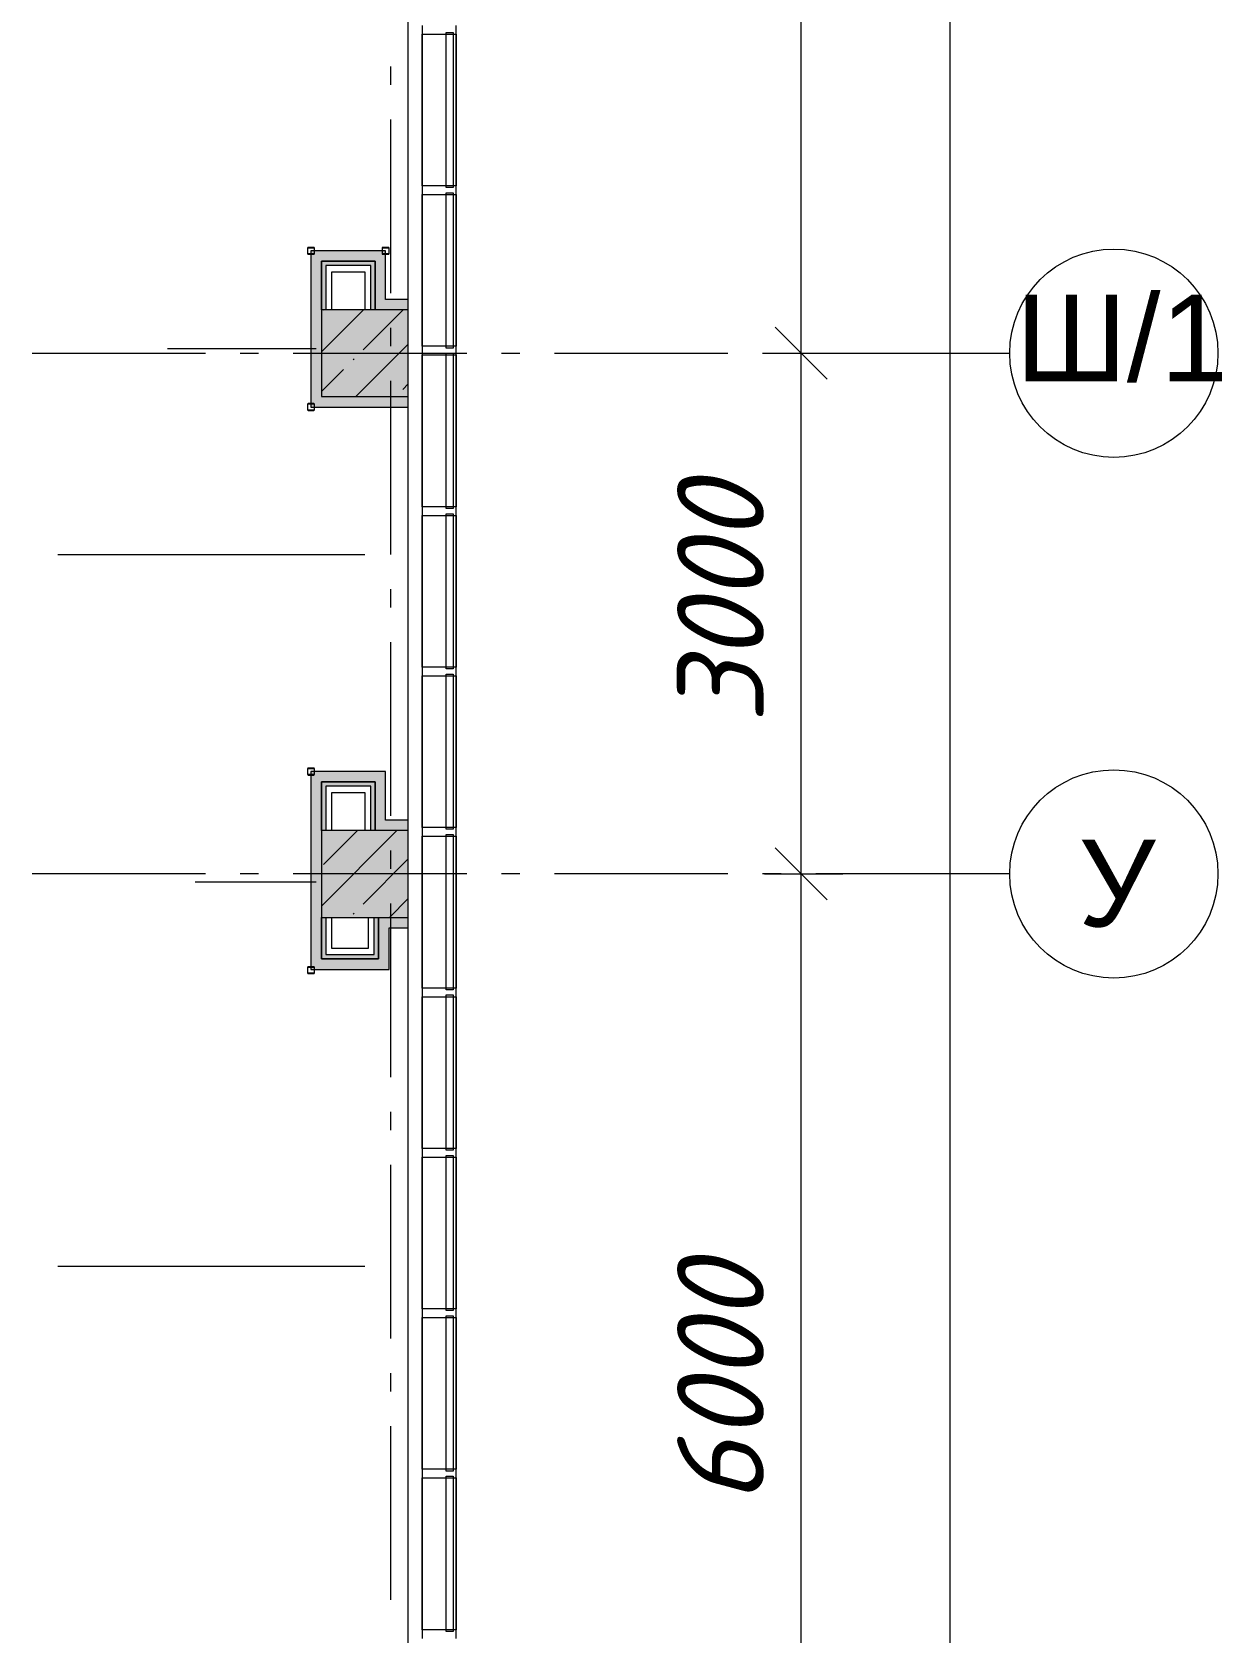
# Model space of a CAD drawing. Header units: millimetres. Extents: x -537608 to 253996, y -217170 to 186033.
# Drawn here: x -266694 to -259835, y -180123 to -170899 of the extents above; entities that cross this region are included whole.
import ezdxf

# ---------------------------------------------------------------- set-up
doc = ezdxf.new("R2010")
doc.units = ezdxf.units.MM
doc.layers.add('PDF _Геометрия', color=7, linetype='Continuous')
doc.layers.add('PDF _Текст', color=7, linetype='Continuous')
doc.layers.add('PDF _Сплошная заливка', color=7, linetype='Continuous', true_color=0xffffff)
doc.styles.add('PDF ArialMT', font='arial.ttf')
doc.styles.add('PDF ISOCPEUR Italic', font='isocpeui.ttf')

msp = doc.modelspace()

# ---------------------------------------------------------------- hatches: boundary and pattern name
at = {"layer": 'PDF _Сплошная заливка', "true_color": 0x9c76cf, "transparency": 33554559}
for points in [[(-264716.1649, -172219.6421), (-264716.1649, -172159.6425), (-265026.1651, -172159.6425), (-265026.1651, -172219.6421), (-264774.2269, -172219.6421)], [(-264526.1645, -173059.6422), (-264526.1645, -172999.6426), (-265026.1651, -172999.6426), (-265026.1651, -173059.6422), (-264774.2269, -173059.6422)], [(-265086.1637, -176299.6432), (-265026.1651, -176299.6432), (-265026.1651, -175159.6429), (-265086.1637, -175159.6429), (-265086.1637, -175999.644)], [(-264716.1649, -175219.643), (-264716.1649, -175159.6429), (-265026.1651, -175159.6429), (-265026.1651, -175219.643), (-264774.2269, -175219.643)], [(-264716.1649, -175439.6433), (-264656.1648, -175439.6433), (-264656.1648, -175159.6429), (-264716.1649, -175159.6429), (-264716.1649, -175378.2996)], [(-264526.1645, -176059.6436), (-264526.1645, -175999.644), (-264696.164, -175999.644), (-264696.164, -176059.6436), (-264636.1644, -176059.6436)]]:
    msp.add_hatch(color=193, dxfattribs=at).paths.add_polyline_path(points)
at = {"layer": 'PDF _Сплошная заливка', "true_color": 0x77b143, "transparency": 33554559}
for points in [[(-264741.1645, -172244.6422), (-264716.1649, -172244.6422), (-264716.1649, -172219.6421), (-265001.165, -172219.6421), (-265001.165, -172244.6422), (-264774.2269, -172244.6422)], [(-264741.1645, -172499.6425), (-264716.1649, -172499.6425), (-264716.1649, -172244.6422), (-264741.1645, -172244.6422), (-264741.1645, -172279.6418)], [(-264741.1645, -175244.6432), (-264716.1649, -175244.6432), (-264716.1649, -175219.643), (-265001.165, -175219.643), (-265001.165, -175244.6432), (-264774.2269, -175244.6432)], [(-264721.1641, -176239.6436), (-264696.164, -176239.6436), (-264696.164, -175999.644), (-264721.1641, -175999.644), (-264721.1641, -176214.6435)], [(-264774.2269, -176239.6436), (-264721.1641, -176239.6436), (-264721.1641, -176214.6435), (-265026.1651, -176214.6435), (-265026.1651, -176239.6436)]]:
    msp.add_hatch(color=75, dxfattribs=at).paths.add_polyline_path(points)
at = {"layer": 'PDF _Сплошная заливка', "transparency": 33554559}
msp.add_hatch(color=256, dxfattribs=at).paths.add_polyline_path([(-265026.1651, -172999.6426), (-264526.1645, -172999.6426), (-264526.1645, -172499.6425), (-265026.1651, -172499.6425), (-265026.1651, -172525.337)])

# ---------------------------------------------------------------- linework, layer by layer
at = {"layer": 'PDF _Геометрия', "lineweight": 9}
for p, q in [((-261401.9804, -212139.656), (-261401.9804, -124259.6211)), ((-262260.3263, -172749.6425), (-262260.3263, -167249.64)), ((-264446.1645, -170861.0758), (-264446.1645, -170911.076)), ((-264446.1645, -170861.0758), (-264446.1645, -170911.076)), ((-264446.1645, -171785.3621), (-264446.1645, -170911.076)), ((-264446.1645, -170911.076), (-264446.1645, -171785.3621)), ((-264446.1645, -170911.076), (-264306.1643, -170911.076)), ((-264446.1645, -170911.076), (-264306.1643, -170911.076)), ((-264306.1643, -170911.076), (-264306.1643, -170901.0758)), ((-264306.1643, -170901.0758), (-264266.164, -170901.0758)), ((-264306.1643, -170911.076), (-264306.1643, -170901.0758)), ((-264306.1643, -170901.0758), (-264266.164, -170901.0758)), ((-264306.1643, -171785.3621), (-264306.1643, -170911.076)), ((-264306.1643, -170911.076), (-264266.164, -170911.076)), ((-264306.1643, -171785.3621), (-264306.1643, -170911.076)), ((-264306.1643, -170911.076), (-264266.164, -170911.076)), ((-264266.164, -170901.0758), (-264266.164, -170911.076)), ((-264266.164, -170901.0758), (-264266.164, -170911.076)), ((-264266.164, -170911.076), (-264266.164, -171785.3621)), ((-264266.164, -170911.076), (-264249.1643, -170911.076)), ((-264266.164, -170911.076), (-264266.164, -171785.3621)), ((-264266.164, -170911.076), (-264249.1643, -170911.076)), ((-264249.1643, -170911.076), (-264249.1643, -170861.0758)), ((-264249.1643, -170911.076), (-264249.1643, -170861.0758)), ((-264249.1643, -171785.3621), (-264249.1643, -170911.076)), ((-264249.1643, -170911.076), (-264249.1643, -171785.3621)), ((-264306.1643, -171785.3621), (-264446.1645, -171785.3621)), ((-264446.1645, -171785.3621), (-264446.1645, -171835.3623)), ((-264306.1643, -171785.3621), (-264446.1645, -171785.3621)), ((-264446.1645, -171785.3621), (-264446.1645, -171835.3623)), ((-264446.1645, -172709.6482), (-264446.1645, -171835.3623)), ((-264446.1645, -171835.3623), (-264446.1645, -172709.6482)), ((-264446.1645, -171835.3623), (-264306.1643, -171835.3623)), ((-264446.1645, -171835.3623), (-264306.1643, -171835.3623)), ((-264266.164, -171785.3621), (-264306.1643, -171785.3621)), ((-264306.1643, -171795.3623), (-264306.1643, -171785.3621)), ((-264266.164, -171785.3621), (-264306.1643, -171785.3621)), ((-264306.1643, -171795.3623), (-264306.1643, -171785.3621)), ((-264266.164, -171795.3623), (-264306.1643, -171795.3623)), ((-264266.164, -171795.3623), (-264306.1643, -171795.3623)), ((-264306.1643, -171835.3623), (-264306.1643, -171825.3621)), ((-264306.1643, -171825.3621), (-264266.164, -171825.3621)), ((-264306.1643, -171835.3623), (-264306.1643, -171825.3621)), ((-264306.1643, -171825.3621), (-264266.164, -171825.3621)), ((-264306.1643, -172709.6482), (-264306.1643, -171835.3623)), ((-264306.1643, -171835.3623), (-264266.164, -171835.3623)), ((-264306.1643, -172709.6482), (-264306.1643, -171835.3623)), ((-264306.1643, -171835.3623), (-264266.164, -171835.3623)), ((-264266.164, -171785.3621), (-264266.164, -171795.3623)), ((-264249.1643, -171785.3621), (-264266.164, -171785.3621)), ((-264266.164, -171785.3621), (-264266.164, -171795.3623)), ((-264249.1643, -171785.3621), (-264266.164, -171785.3621)), ((-264266.164, -171825.3621), (-264266.164, -171835.3623)), ((-264266.164, -171825.3621), (-264266.164, -171835.3623)), ((-264266.164, -171835.3623), (-264266.164, -172709.6482)), ((-264266.164, -171835.3623), (-264249.1643, -171835.3623)), ((-264266.164, -171835.3623), (-264266.164, -172709.6482)), ((-264266.164, -171835.3623), (-264249.1643, -171835.3623)), ((-264249.1643, -171835.3623), (-264249.1643, -171785.3621)), ((-264249.1643, -171835.3623), (-264249.1643, -171785.3621)), ((-264249.1643, -172709.6482), (-264249.1643, -171835.3623)), ((-264249.1643, -171835.3623), (-264249.1643, -172709.6482)), ((-265104.9935, -172140.8138), (-265106.1652, -172143.6417)), ((-265106.1652, -172143.6417), (-265106.1652, -172175.6422)), ((-265106.1652, -172175.6422), (-265104.9935, -172178.4707)), ((-265102.165, -172139.6415), (-265104.9935, -172140.8138)), ((-265104.9935, -172178.4707), (-265102.165, -172179.6424)), ((-265104.1651, -172143.6417), (-265103.5789, -172142.2273)), ((-265104.1651, -172175.6422), (-265104.1651, -172143.6417)), ((-265103.5789, -172177.0567), (-265104.1651, -172175.6422)), ((-265103.5789, -172142.2273), (-265102.165, -172141.6416)), ((-265102.165, -172177.6423), (-265103.5789, -172177.0567)), ((-265070.1645, -172139.6415), (-265102.165, -172139.6415)), ((-265102.165, -172141.6416), (-265070.1645, -172141.6416)), ((-265070.1645, -172177.6423), (-265102.165, -172177.6423)), ((-265102.165, -172179.6424), (-265070.1645, -172179.6424)), ((-265026.1651, -172159.6425), (-265086.1637, -172159.6425)), ((-265086.1637, -172159.6425), (-265086.1637, -173059.6422)), ((-265067.3366, -172140.8138), (-265070.1645, -172139.6415)), ((-265070.1645, -172141.6416), (-265068.75, -172142.2273)), ((-265068.75, -172177.0567), (-265070.1645, -172177.6423)), ((-265070.1645, -172179.6424), (-265067.3366, -172178.4707)), ((-265068.75, -172142.2273), (-265068.1644, -172143.6417)), ((-265068.1644, -172175.6422), (-265068.75, -172177.0567)), ((-265068.1644, -172143.6417), (-265068.1644, -172175.6422)), ((-265066.1643, -172143.6417), (-265067.3366, -172140.8138)), ((-265067.3366, -172178.4707), (-265066.1643, -172175.6422)), ((-265066.1643, -172175.6422), (-265066.1643, -172143.6417)), ((-264716.1649, -172159.6425), (-265026.1651, -172159.6425)), ((-264656.1648, -172159.6425), (-264716.1649, -172159.6425)), ((-264674.9929, -172140.8138), (-264676.1641, -172143.6417)), ((-264676.1641, -172143.6417), (-264676.1641, -172175.6422)), ((-264676.1641, -172175.6422), (-264674.9929, -172178.4707)), ((-264672.165, -172139.6415), (-264674.9929, -172140.8138)), ((-264674.9929, -172178.4707), (-264672.165, -172179.6424)), ((-264674.164, -172143.6417), (-264673.5784, -172142.2273)), ((-264674.164, -172175.6422), (-264674.164, -172143.6417)), ((-264673.5784, -172177.0567), (-264674.164, -172175.6422)), ((-264673.5784, -172142.2273), (-264672.165, -172141.6416)), ((-264672.165, -172177.6423), (-264673.5784, -172177.0567)), ((-264640.164, -172139.6415), (-264672.165, -172139.6415)), ((-264672.165, -172141.6416), (-264640.164, -172141.6416)), ((-264640.164, -172177.6423), (-264672.165, -172177.6423)), ((-264672.165, -172179.6424), (-264640.164, -172179.6424)), ((-264656.1648, -172439.6418), (-264656.1648, -172159.6425)), ((-264637.3351, -172140.8138), (-264640.164, -172139.6415)), ((-264640.164, -172141.6416), (-264638.7495, -172142.2273)), ((-264638.7495, -172177.0567), (-264640.164, -172177.6423)), ((-264640.164, -172179.6424), (-264637.3351, -172178.4707)), ((-264638.7495, -172142.2273), (-264638.1645, -172143.6417)), ((-264638.1645, -172175.6422), (-264638.7495, -172177.0567)), ((-264638.1645, -172143.6417), (-264638.1645, -172175.6422)), ((-264636.1644, -172143.6417), (-264637.3351, -172140.8138)), ((-264637.3351, -172178.4707), (-264636.1644, -172175.6422)), ((-264636.1644, -172175.6422), (-264636.1644, -172143.6417)), ((-265026.1651, -172499.6425), (-265026.1651, -172219.6421)), ((-265026.1651, -172219.6421), (-264716.1649, -172219.6421)), ((-265001.165, -172219.6421), (-265026.1651, -172219.6421)), ((-265026.1651, -172219.6421), (-265026.1651, -172499.6425)), ((-264966.1655, -172219.6421), (-265001.165, -172219.6421)), ((-264966.1655, -172244.6422), (-265001.165, -172244.6422)), ((-265001.165, -172244.6422), (-265001.165, -172499.6425)), ((-264716.1649, -172219.6421), (-264966.1655, -172219.6421)), ((-264741.1645, -172244.6422), (-264966.1655, -172244.6422)), ((-264966.1655, -172499.6425), (-264966.1655, -172279.6418)), ((-264966.1655, -172279.6418), (-264776.1645, -172279.6418)), ((-264776.1645, -172279.6418), (-264776.1645, -172499.6425)), ((-264741.1645, -172279.6418), (-264741.1645, -172244.6422)), ((-264741.1645, -172499.6425), (-264741.1645, -172279.6418)), ((-264716.1649, -172219.6421), (-264716.1649, -172439.6418)), ((-264716.1649, -172244.6422), (-264716.1649, -172219.6421)), ((-264716.1649, -172279.6418), (-264716.1649, -172244.6422)), ((-264716.1649, -172499.6425), (-264716.1649, -172279.6418)), ((-264716.1649, -172439.6418), (-264716.1649, -172499.6425)), ((-264526.1645, -172439.6418), (-264656.1648, -172439.6418)), ((-264526.1645, -172499.6425), (-264526.1645, -172439.6418)), ((-265026.1651, -172742.069), (-264783.737, -172499.6425)), ((-264526.1645, -172499.6425), (-265026.1651, -172499.6425)), ((-265026.1651, -172499.6425), (-265026.1651, -172999.6426)), ((-265013.6495, -172501.4553), (-265011.8367, -172499.6425)), ((-264785.552, -172729.5544), (-264555.639, -172499.6425)), ((-264526.1645, -172999.6426), (-264526.1645, -172499.6425)), ((-265056.1649, -172724.6511), (-265912.9467, -172724.6511)), ((-264827.5405, -172999.6426), (-264526.1645, -172698.2655)), ((-264306.1643, -172709.6482), (-264446.1645, -172709.6482)), ((-264446.1645, -172709.6482), (-264446.1645, -172759.6484)), ((-264306.1643, -172709.6482), (-264446.1645, -172709.6482)), ((-264446.1645, -172709.6482), (-264446.1645, -172759.6484)), ((-264446.1645, -173633.9337), (-264446.1645, -172759.6484)), ((-264446.1645, -172759.6484), (-264446.1645, -173633.9337)), ((-264446.1645, -172759.6484), (-264306.1643, -172759.6484)), ((-264446.1645, -172759.6484), (-264306.1643, -172759.6484)), ((-264266.164, -172709.6482), (-264306.1643, -172709.6482)), ((-264306.1643, -172719.6486), (-264306.1643, -172709.6482)), ((-264266.164, -172709.6482), (-264306.1643, -172709.6482)), ((-264306.1643, -172719.6486), (-264306.1643, -172709.6482)), ((-264266.164, -172719.6486), (-264306.1643, -172719.6486)), ((-264266.164, -172719.6486), (-264306.1643, -172719.6486)), ((-264306.1643, -172759.6484), (-264306.1643, -172749.6479)), ((-264306.1643, -172749.6479), (-264266.164, -172749.6479)), ((-264306.1643, -172759.6484), (-264306.1643, -172749.6479)), ((-264306.1643, -172749.6479), (-264266.164, -172749.6479)), ((-264306.1643, -173633.9337), (-264306.1643, -172759.6484)), ((-264306.1643, -172759.6484), (-264266.164, -172759.6484)), ((-264306.1643, -173633.9337), (-264306.1643, -172759.6484)), ((-264306.1643, -172759.6484), (-264266.164, -172759.6484)), ((-264266.164, -172709.6482), (-264266.164, -172719.6486)), ((-264249.1643, -172709.6482), (-264266.164, -172709.6482)), ((-264266.164, -172709.6482), (-264266.164, -172719.6486)), ((-264249.1643, -172709.6482), (-264266.164, -172709.6482)), ((-264266.164, -172749.6479), (-264266.164, -172759.6484)), ((-264266.164, -172749.6479), (-264266.164, -172759.6484)), ((-264266.164, -172759.6484), (-264266.164, -173633.9337)), ((-264266.164, -172759.6484), (-264249.1643, -172759.6484)), ((-264266.164, -172759.6484), (-264266.164, -173633.9337)), ((-264266.164, -172759.6484), (-264249.1643, -172759.6484)), ((-264249.1643, -172759.6484), (-264249.1643, -172709.6482)), ((-264249.1643, -172759.6484), (-264249.1643, -172709.6482)), ((-264249.1643, -173633.9337), (-264249.1643, -172759.6484)), ((-264249.1643, -172759.6484), (-264249.1643, -173633.9337)), ((-262472.4591, -172749.6425), (-262260.3263, -172749.6425)), ((-262260.3263, -175749.6429), (-262260.3263, -172749.6425)), ((-262260.3263, -172749.6425), (-262020.3268, -172749.6425)), ((-265026.1651, -172970.1676), (-264899.5999, -172843.6028)), ((-264842.5757, -172786.5786), (-264837.8332, -172781.8368)), ((-264557.4523, -172957.6524), (-264526.1645, -172926.3646)), ((-265104.9935, -173040.8135), (-265106.1652, -173043.6425)), ((-265102.165, -173039.6423), (-265104.9935, -173040.8135)), ((-265070.1645, -173039.6423), (-265102.165, -173039.6423)), ((-265067.3366, -173040.8135), (-265070.1645, -173039.6423)), ((-265066.1643, -173043.6425), (-265067.3366, -173040.8135)), ((-265026.1651, -172999.6426), (-264526.1645, -172999.6426)), ((-264526.1645, -173059.6422), (-264526.1645, -172999.6426)), ((-265106.1652, -173043.6425), (-265106.1652, -173075.6419)), ((-265106.1652, -173075.6419), (-265104.9935, -173078.4708)), ((-265104.9935, -173078.4708), (-265102.165, -173079.6426)), ((-265104.1651, -173043.6425), (-265103.5789, -173042.2281)), ((-265104.1651, -173075.6419), (-265104.1651, -173043.6425)), ((-265103.5789, -173077.0563), (-265104.1651, -173075.6419)), ((-265103.5789, -173042.2281), (-265102.165, -173041.6424)), ((-265102.165, -173077.6415), (-265103.5789, -173077.0563)), ((-265102.165, -173041.6424), (-265070.1645, -173041.6424)), ((-265070.1645, -173077.6415), (-265102.165, -173077.6415)), ((-265102.165, -173079.6426), (-265070.1645, -173079.6426)), ((-265086.1637, -173059.6422), (-265026.1651, -173059.6422)), ((-265070.1645, -173041.6424), (-265068.75, -173042.2281)), ((-265068.75, -173077.0563), (-265070.1645, -173077.6415)), ((-265070.1645, -173079.6426), (-265067.3366, -173078.4708)), ((-265068.75, -173042.2281), (-265068.1644, -173043.6425)), ((-265068.1644, -173075.6419), (-265068.75, -173077.0563)), ((-265068.1644, -173043.6425), (-265068.1644, -173075.6419)), ((-265067.3366, -173078.4708), (-265066.1643, -173075.6419)), ((-265066.1643, -173075.6419), (-265066.1643, -173043.6425)), ((-265026.1651, -173059.6422), (-264526.1645, -173059.6422)), ((-264306.1643, -173633.9337), (-264446.1645, -173633.9337)), ((-264446.1645, -173633.9337), (-264446.1645, -173683.9339)), ((-264306.1643, -173633.9337), (-264446.1645, -173633.9337)), ((-264446.1645, -173633.9337), (-264446.1645, -173683.9339)), ((-264446.1645, -174558.2204), (-264446.1645, -173683.9339)), ((-264446.1645, -173683.9339), (-264446.1645, -174558.2204)), ((-264446.1645, -173683.9339), (-264306.1643, -173683.9339)), ((-264446.1645, -173683.9339), (-264306.1643, -173683.9339)), ((-264266.164, -173633.9337), (-264306.1643, -173633.9337)), ((-264306.1643, -173643.9347), (-264306.1643, -173633.9337)), ((-264266.164, -173633.9337), (-264306.1643, -173633.9337)), ((-264306.1643, -173643.9347), (-264306.1643, -173633.9337)), ((-264266.164, -173643.9347), (-264306.1643, -173643.9347)), ((-264266.164, -173643.9347), (-264306.1643, -173643.9347)), ((-264306.1643, -173683.9339), (-264306.1643, -173673.934)), ((-264306.1643, -173673.934), (-264266.164, -173673.934)), ((-264306.1643, -173683.9339), (-264306.1643, -173673.934)), ((-264306.1643, -173673.934), (-264266.164, -173673.934)), ((-264306.1643, -174558.2204), (-264306.1643, -173683.9339)), ((-264306.1643, -173683.9339), (-264266.164, -173683.9339)), ((-264306.1643, -174558.2204), (-264306.1643, -173683.9339)), ((-264306.1643, -173683.9339), (-264266.164, -173683.9339)), ((-264266.164, -173633.9337), (-264266.164, -173643.9347)), ((-264249.1643, -173633.9337), (-264266.164, -173633.9337)), ((-264266.164, -173633.9337), (-264266.164, -173643.9347)), ((-264249.1643, -173633.9337), (-264266.164, -173633.9337)), ((-264266.164, -173673.934), (-264266.164, -173683.9339)), ((-264266.164, -173673.934), (-264266.164, -173683.9339)), ((-264266.164, -173683.9339), (-264266.164, -174558.2204)), ((-264266.164, -173683.9339), (-264249.1643, -173683.9339)), ((-264266.164, -173683.9339), (-264266.164, -174558.2204)), ((-264266.164, -173683.9339), (-264249.1643, -173683.9339)), ((-264249.1643, -173683.9339), (-264249.1643, -173633.9337)), ((-264249.1643, -173683.9339), (-264249.1643, -173633.9337)), ((-264249.1643, -174558.2204), (-264249.1643, -173683.9339)), ((-264249.1643, -173683.9339), (-264249.1643, -174558.2204)), ((-266546.0656, -173909.5162), (-264776.1645, -173909.5162)), ((-264306.1643, -174558.2204), (-264446.1645, -174558.2204)), ((-264446.1645, -174558.2204), (-264446.1645, -174608.2206)), ((-264306.1643, -174558.2204), (-264446.1645, -174558.2204)), ((-264446.1645, -174558.2204), (-264446.1645, -174608.2206)), ((-264446.1645, -175482.5064), (-264446.1645, -174608.2206)), ((-264446.1645, -174608.2206), (-264446.1645, -175482.5064)), ((-264446.1645, -174608.2206), (-264306.1643, -174608.2206)), ((-264446.1645, -174608.2206), (-264306.1643, -174608.2206)), ((-264266.164, -174558.2204), (-264306.1643, -174558.2204)), ((-264306.1643, -174568.2203), (-264306.1643, -174558.2204)), ((-264266.164, -174558.2204), (-264306.1643, -174558.2204)), ((-264306.1643, -174568.2203), (-264306.1643, -174558.2204)), ((-264266.164, -174568.2203), (-264306.1643, -174568.2203)), ((-264266.164, -174568.2203), (-264306.1643, -174568.2203)), ((-264306.1643, -174608.2206), (-264306.1643, -174598.2201)), ((-264306.1643, -174598.2201), (-264266.164, -174598.2201)), ((-264306.1643, -174608.2206), (-264306.1643, -174598.2201)), ((-264306.1643, -174598.2201), (-264266.164, -174598.2201)), ((-264306.1643, -175482.5064), (-264306.1643, -174608.2206)), ((-264306.1643, -174608.2206), (-264266.164, -174608.2206)), ((-264306.1643, -175482.5064), (-264306.1643, -174608.2206)), ((-264306.1643, -174608.2206), (-264266.164, -174608.2206)), ((-264266.164, -174558.2204), (-264266.164, -174568.2203)), ((-264249.1643, -174558.2204), (-264266.164, -174558.2204)), ((-264266.164, -174558.2204), (-264266.164, -174568.2203)), ((-264249.1643, -174558.2204), (-264266.164, -174558.2204)), ((-264266.164, -174598.2201), (-264266.164, -174608.2206)), ((-264266.164, -174598.2201), (-264266.164, -174608.2206)), ((-264266.164, -174608.2206), (-264266.164, -175482.5064)), ((-264266.164, -174608.2206), (-264249.1643, -174608.2206)), ((-264266.164, -174608.2206), (-264266.164, -175482.5064)), ((-264266.164, -174608.2206), (-264249.1643, -174608.2206)), ((-264249.1643, -174608.2206), (-264249.1643, -174558.2204)), ((-264249.1643, -174608.2206), (-264249.1643, -174558.2204)), ((-264249.1643, -175482.5064), (-264249.1643, -174608.2206)), ((-264249.1643, -174608.2206), (-264249.1643, -175482.5064)), ((-265104.9935, -175140.8142), (-265106.1652, -175143.6432)), ((-265106.1652, -175143.6432), (-265106.1652, -175175.6436)), ((-265102.165, -175139.643), (-265104.9935, -175140.8142)), ((-265104.1651, -175143.6432), (-265103.5789, -175142.2287)), ((-265104.1651, -175175.6436), (-265104.1651, -175143.6432)), ((-265103.5789, -175142.2287), (-265102.165, -175141.6431)), ((-265070.1645, -175139.643), (-265102.165, -175139.643)), ((-265102.165, -175141.6431), (-265070.1645, -175141.6431)), ((-265026.1651, -175159.6429), (-265086.1637, -175159.6429)), ((-265086.1637, -175159.6429), (-265086.1637, -176299.6432)), ((-265067.3366, -175140.8142), (-265070.1645, -175139.643)), ((-265070.1645, -175141.6431), (-265068.75, -175142.2287)), ((-265068.75, -175142.2287), (-265068.1644, -175143.6432)), ((-265068.1644, -175143.6432), (-265068.1644, -175175.6436)), ((-265066.1643, -175143.6432), (-265067.3366, -175140.8142)), ((-265066.1643, -175175.6436), (-265066.1643, -175143.6432)), ((-264716.1649, -175159.6429), (-265026.1651, -175159.6429)), ((-264656.1648, -175159.6429), (-264716.1649, -175159.6429)), ((-264656.1648, -175439.6433), (-264656.1648, -175159.6429)), ((-265106.1652, -175175.6436), (-265104.9935, -175178.4715)), ((-265104.9935, -175178.4715), (-265102.165, -175179.6428)), ((-265103.5789, -175177.057), (-265104.1651, -175175.6436)), ((-265102.165, -175177.6427), (-265103.5789, -175177.057)), ((-265070.1645, -175177.6427), (-265102.165, -175177.6427)), ((-265102.165, -175179.6428), (-265070.1645, -175179.6428)), ((-265068.75, -175177.057), (-265070.1645, -175177.6427)), ((-265070.1645, -175179.6428), (-265067.3366, -175178.4715)), ((-265068.1644, -175175.6436), (-265068.75, -175177.057)), ((-265067.3366, -175178.4715), (-265066.1643, -175175.6436)), ((-265026.1651, -175499.6429), (-265026.1651, -175219.643)), ((-265026.1651, -175219.643), (-264716.1649, -175219.643)), ((-265001.165, -175219.643), (-265026.1651, -175219.643)), ((-265026.1651, -175219.643), (-265026.1651, -175499.6429)), ((-264966.1655, -175219.643), (-265001.165, -175219.643)), ((-264966.1655, -175244.6432), (-265001.165, -175244.6432)), ((-265001.165, -175244.6432), (-265001.165, -175499.6429)), ((-264716.1649, -175219.643), (-264966.1655, -175219.643)), ((-264741.1645, -175244.6432), (-264966.1655, -175244.6432)), ((-264741.1645, -175279.6432), (-264741.1645, -175244.6432)), ((-264716.1649, -175219.643), (-264716.1649, -175439.6433)), ((-264716.1649, -175244.6432), (-264716.1649, -175219.643)), ((-264716.1649, -175279.6432), (-264716.1649, -175244.6432)), ((-264966.1655, -175499.6429), (-264966.1655, -175279.6432)), ((-264966.1655, -175279.6432), (-264776.1645, -175279.6432)), ((-264776.1645, -175279.6432), (-264776.1645, -175499.6429)), ((-264741.1645, -175499.6429), (-264741.1645, -175279.6432)), ((-264716.1649, -175499.6429), (-264716.1649, -175279.6432)), ((-265026.1651, -175935.4493), (-264590.3597, -175499.6429)), ((-264526.1645, -175499.6429), (-265026.1651, -175499.6429)), ((-265026.1651, -175499.6429), (-265026.1651, -175999.644)), ((-265013.6495, -175694.8351), (-264818.4572, -175499.6429)), ((-264716.1649, -175439.6433), (-264716.1649, -175499.6429)), ((-264526.1645, -175439.6433), (-264656.1648, -175439.6433)), ((-264526.1645, -175499.6429), (-264526.1645, -175439.6433)), ((-264526.1645, -175999.644), (-264526.1645, -175499.6429)), ((-264306.1643, -175482.5064), (-264446.1645, -175482.5064)), ((-264446.1645, -175482.5064), (-264446.1645, -175532.5067)), ((-264306.1643, -175482.5064), (-264446.1645, -175482.5064)), ((-264446.1645, -175482.5064), (-264446.1645, -175532.5067)), ((-264266.164, -175482.5064), (-264306.1643, -175482.5064)), ((-264306.1643, -175492.5069), (-264306.1643, -175482.5064)), ((-264266.164, -175482.5064), (-264306.1643, -175482.5064)), ((-264306.1643, -175492.5069), (-264306.1643, -175482.5064)), ((-264266.164, -175492.5069), (-264306.1643, -175492.5069)), ((-264266.164, -175492.5069), (-264306.1643, -175492.5069)), ((-264306.1643, -175532.5067), (-264306.1643, -175522.5061)), ((-264306.1643, -175522.5061), (-264266.164, -175522.5061)), ((-264306.1643, -175532.5067), (-264306.1643, -175522.5061)), ((-264306.1643, -175522.5061), (-264266.164, -175522.5061)), ((-264266.164, -175482.5064), (-264266.164, -175492.5069)), ((-264249.1643, -175482.5064), (-264266.164, -175482.5064)), ((-264266.164, -175482.5064), (-264266.164, -175492.5069)), ((-264249.1643, -175482.5064), (-264266.164, -175482.5064)), ((-264266.164, -175522.5061), (-264266.164, -175532.5067)), ((-264266.164, -175522.5061), (-264266.164, -175532.5067)), ((-264249.1643, -175532.5067), (-264249.1643, -175482.5064)), ((-264249.1643, -175532.5067), (-264249.1643, -175482.5064)), ((-264446.1645, -176406.7925), (-264446.1645, -175532.5067)), ((-264446.1645, -175532.5067), (-264446.1645, -176406.7925)), ((-264446.1645, -175532.5067), (-264306.1643, -175532.5067)), ((-264446.1645, -175532.5067), (-264306.1643, -175532.5067)), ((-264306.1643, -176406.7925), (-264306.1643, -175532.5067)), ((-264306.1643, -175532.5067), (-264266.164, -175532.5067)), ((-264306.1643, -176406.7925), (-264306.1643, -175532.5067)), ((-264306.1643, -175532.5067), (-264266.164, -175532.5067)), ((-264266.164, -175532.5067), (-264266.164, -176406.7925)), ((-264266.164, -175532.5067), (-264249.1643, -175532.5067)), ((-264266.164, -175532.5067), (-264266.164, -176406.7925)), ((-264266.164, -175532.5067), (-264249.1643, -175532.5067)), ((-264249.1643, -176406.7925), (-264249.1643, -175532.5067)), ((-264249.1643, -175532.5067), (-264249.1643, -176406.7925)), ((-264785.552, -175922.9342), (-264526.1645, -175663.5479)), ((-265056.1649, -175797.1543), (-265753.4812, -175797.1543)), ((-262472.4591, -175749.6429), (-262260.3263, -175749.6429)), ((-262260.3263, -181749.6469), (-262260.3263, -175749.6429)), ((-262260.3263, -175749.6429), (-262020.3268, -175749.6429)), ((-264634.1621, -175999.644), (-264526.1645, -175891.6464)), ((-264842.5757, -175979.9585), (-264837.8332, -175975.2177)), ((-265026.1651, -175999.644), (-264526.1645, -175999.644)), ((-265026.1651, -176239.6436), (-265026.1651, -175999.644)), ((-265026.1651, -175999.644), (-265026.1651, -176179.644)), ((-265001.165, -175999.644), (-265001.165, -176179.644)), ((-264966.1655, -176179.644), (-264966.1655, -175999.644)), ((-264756.1647, -175999.644), (-264756.1647, -176179.644)), ((-264721.1641, -176214.6435), (-264721.1641, -175999.644)), ((-264696.164, -175999.644), (-264696.164, -176059.6436)), ((-264696.164, -176239.6436), (-264696.164, -175999.644)), ((-264696.164, -176059.6436), (-264696.164, -176239.6436)), ((-264636.1644, -176239.6436), (-264636.1644, -176059.6436)), ((-264636.1644, -176059.6436), (-264526.1645, -176059.6436)), ((-264526.1645, -176059.6436), (-264526.1645, -175999.644)), ((-265026.1651, -176179.644), (-265026.1651, -176214.6435)), ((-265026.1651, -176214.6435), (-265026.1651, -176239.6436)), ((-264696.164, -176239.6436), (-265026.1651, -176239.6436)), ((-265026.1651, -176239.6436), (-264756.1647, -176239.6436)), ((-265001.165, -176179.644), (-265001.165, -176214.6435)), ((-265001.165, -176214.6435), (-264756.1647, -176214.6435)), ((-264756.1647, -176179.644), (-264966.1655, -176179.644)), ((-264756.1647, -176214.6435), (-264721.1641, -176214.6435)), ((-264756.1647, -176239.6436), (-264721.1641, -176239.6436)), ((-264721.1641, -176239.6436), (-264696.164, -176239.6436)), ((-264636.1644, -176299.6432), (-264636.1644, -176239.6436)), ((-265104.9935, -176285.0946), (-265106.1652, -176287.9236)), ((-265106.1652, -176287.9236), (-265106.1652, -176319.9245)), ((-265106.1652, -176319.9245), (-265104.9935, -176322.7519)), ((-265102.165, -176283.9239), (-265104.9935, -176285.0946)), ((-265104.9935, -176322.7519), (-265102.165, -176323.9231)), ((-265104.1651, -176287.9236), (-265103.5789, -176286.509)), ((-265104.1651, -176319.9245), (-265104.1651, -176287.9236)), ((-265103.5789, -176321.3374), (-265104.1651, -176319.9245)), ((-265103.5789, -176286.509), (-265102.165, -176285.9235)), ((-265102.165, -176321.923), (-265103.5789, -176321.3374)), ((-265070.1645, -176283.9239), (-265102.165, -176283.9239)), ((-265102.165, -176285.9235), (-265070.1645, -176285.9235)), ((-265070.1645, -176321.923), (-265102.165, -176321.923)), ((-265102.165, -176323.9231), (-265070.1645, -176323.9231)), ((-265086.1637, -176299.6432), (-265026.1651, -176299.6432)), ((-265067.3366, -176285.0946), (-265070.1645, -176283.9239)), ((-265070.1645, -176285.9235), (-265068.75, -176286.509)), ((-265068.75, -176321.3374), (-265070.1645, -176321.923)), ((-265070.1645, -176323.9231), (-265067.3366, -176322.7519)), ((-265068.75, -176286.509), (-265068.1644, -176287.9236)), ((-265068.1644, -176319.9245), (-265068.75, -176321.3374)), ((-265068.1644, -176287.9236), (-265068.1644, -176319.9245)), ((-265066.1643, -176287.9236), (-265067.3366, -176285.0946)), ((-265067.3366, -176322.7519), (-265066.1643, -176319.9245)), ((-265066.1643, -176319.9245), (-265066.1643, -176287.9236)), ((-265026.1651, -176299.6432), (-264636.1644, -176299.6432)), ((-264306.1643, -176406.7925), (-264446.1645, -176406.7925)), ((-264446.1645, -176406.7925), (-264446.1645, -176456.7927)), ((-264306.1643, -176406.7925), (-264446.1645, -176406.7925)), ((-264446.1645, -176406.7925), (-264446.1645, -176456.7927)), ((-264266.164, -176406.7925), (-264306.1643, -176406.7925)), ((-264306.1643, -176416.793), (-264306.1643, -176406.7925)), ((-264266.164, -176406.7925), (-264306.1643, -176406.7925)), ((-264306.1643, -176416.793), (-264306.1643, -176406.7925)), ((-264266.164, -176416.793), (-264306.1643, -176416.793)), ((-264266.164, -176416.793), (-264306.1643, -176416.793)), ((-264306.1643, -176456.7927), (-264306.1643, -176446.7922)), ((-264306.1643, -176446.7922), (-264266.164, -176446.7922)), ((-264306.1643, -176456.7927), (-264306.1643, -176446.7922)), ((-264306.1643, -176446.7922), (-264266.164, -176446.7922)), ((-264266.164, -176406.7925), (-264266.164, -176416.793)), ((-264249.1643, -176406.7925), (-264266.164, -176406.7925)), ((-264266.164, -176406.7925), (-264266.164, -176416.793)), ((-264249.1643, -176406.7925), (-264266.164, -176406.7925)), ((-264266.164, -176446.7922), (-264266.164, -176456.7927)), ((-264266.164, -176446.7922), (-264266.164, -176456.7927)), ((-264249.1643, -176456.7927), (-264249.1643, -176406.7925)), ((-264249.1643, -176456.7927), (-264249.1643, -176406.7925)), ((-264446.1645, -177331.0797), (-264446.1645, -176456.7927)), ((-264446.1645, -176456.7927), (-264446.1645, -177331.0797)), ((-264446.1645, -176456.7927), (-264306.1643, -176456.7927)), ((-264446.1645, -176456.7927), (-264306.1643, -176456.7927)), ((-264306.1643, -177331.0797), (-264306.1643, -176456.7927)), ((-264306.1643, -176456.7927), (-264266.164, -176456.7927)), ((-264306.1643, -177331.0797), (-264306.1643, -176456.7927)), ((-264306.1643, -176456.7927), (-264266.164, -176456.7927)), ((-264266.164, -176456.7927), (-264266.164, -177331.0797)), ((-264266.164, -176456.7927), (-264249.1643, -176456.7927)), ((-264266.164, -176456.7927), (-264266.164, -177331.0797)), ((-264266.164, -176456.7927), (-264249.1643, -176456.7927)), ((-264249.1643, -177331.0797), (-264249.1643, -176456.7927)), ((-264249.1643, -176456.7927), (-264249.1643, -177331.0797)), ((-264306.1643, -177331.0797), (-264446.1645, -177331.0797)), ((-264446.1645, -177331.0797), (-264446.1645, -177381.0799)), ((-264306.1643, -177331.0797), (-264446.1645, -177331.0797)), ((-264446.1645, -177331.0797), (-264446.1645, -177381.0799)), ((-264266.164, -177331.0797), (-264306.1643, -177331.0797)), ((-264306.1643, -177341.078), (-264306.1643, -177331.0797)), ((-264266.164, -177331.0797), (-264306.1643, -177331.0797)), ((-264306.1643, -177341.078), (-264306.1643, -177331.0797)), ((-264266.164, -177341.078), (-264306.1643, -177341.078)), ((-264266.164, -177341.078), (-264306.1643, -177341.078)), ((-264306.1643, -177381.0799), (-264306.1643, -177371.0794)), ((-264306.1643, -177371.0794), (-264266.164, -177371.0794)), ((-264306.1643, -177381.0799), (-264306.1643, -177371.0794)), ((-264306.1643, -177371.0794), (-264266.164, -177371.0794)), ((-264266.164, -177331.0797), (-264266.164, -177341.078)), ((-264249.1643, -177331.0797), (-264266.164, -177331.0797)), ((-264266.164, -177331.0797), (-264266.164, -177341.078)), ((-264249.1643, -177331.0797), (-264266.164, -177331.0797)), ((-264266.164, -177371.0794), (-264266.164, -177381.0799)), ((-264266.164, -177371.0794), (-264266.164, -177381.0799)), ((-264249.1643, -177381.0799), (-264249.1643, -177331.0797)), ((-264249.1643, -177381.0799), (-264249.1643, -177331.0797)), ((-264446.1645, -178255.3646), (-264446.1645, -177381.0799)), ((-264446.1645, -177381.0799), (-264446.1645, -178255.3646)), ((-264446.1645, -177381.0799), (-264306.1643, -177381.0799)), ((-264446.1645, -177381.0799), (-264306.1643, -177381.0799)), ((-264306.1643, -178255.3646), (-264306.1643, -177381.0799)), ((-264306.1643, -177381.0799), (-264266.164, -177381.0799)), ((-264306.1643, -178255.3646), (-264306.1643, -177381.0799)), ((-264306.1643, -177381.0799), (-264266.164, -177381.0799)), ((-264266.164, -177381.0799), (-264266.164, -178255.3646)), ((-264266.164, -177381.0799), (-264249.1643, -177381.0799)), ((-264266.164, -177381.0799), (-264266.164, -178255.3646)), ((-264266.164, -177381.0799), (-264249.1643, -177381.0799)), ((-264249.1643, -178255.3646), (-264249.1643, -177381.0799)), ((-264249.1643, -177381.0799), (-264249.1643, -178255.3646)), ((-266546.0656, -178009.5188), (-264776.1645, -178009.5188)), ((-264306.1643, -178255.3646), (-264446.1645, -178255.3646)), ((-264446.1645, -178255.3646), (-264446.1645, -178305.3649)), ((-264306.1643, -178255.3646), (-264446.1645, -178255.3646)), ((-264446.1645, -178255.3646), (-264446.1645, -178305.3649)), ((-264266.164, -178255.3646), (-264306.1643, -178255.3646)), ((-264306.1643, -178265.3652), (-264306.1643, -178255.3646)), ((-264266.164, -178255.3646), (-264306.1643, -178255.3646)), ((-264306.1643, -178265.3652), (-264306.1643, -178255.3646)), ((-264266.164, -178265.3652), (-264306.1643, -178265.3652)), ((-264266.164, -178265.3652), (-264306.1643, -178265.3652)), ((-264306.1643, -178305.3649), (-264306.1643, -178295.3644)), ((-264306.1643, -178295.3644), (-264266.164, -178295.3644)), ((-264306.1643, -178305.3649), (-264306.1643, -178295.3644)), ((-264306.1643, -178295.3644), (-264266.164, -178295.3644)), ((-264266.164, -178255.3646), (-264266.164, -178265.3652)), ((-264249.1643, -178255.3646), (-264266.164, -178255.3646)), ((-264266.164, -178255.3646), (-264266.164, -178265.3652)), ((-264249.1643, -178255.3646), (-264266.164, -178255.3646)), ((-264266.164, -178295.3644), (-264266.164, -178305.3649)), ((-264266.164, -178295.3644), (-264266.164, -178305.3649)), ((-264249.1643, -178305.3649), (-264249.1643, -178255.3646)), ((-264249.1643, -178305.3649), (-264249.1643, -178255.3646)), ((-264446.1645, -179179.6518), (-264446.1645, -178305.3649)), ((-264446.1645, -178305.3649), (-264446.1645, -179179.6518)), ((-264446.1645, -178305.3649), (-264306.1643, -178305.3649)), ((-264446.1645, -178305.3649), (-264306.1643, -178305.3649)), ((-264306.1643, -179179.6518), (-264306.1643, -178305.3649)), ((-264306.1643, -178305.3649), (-264266.164, -178305.3649)), ((-264306.1643, -179179.6518), (-264306.1643, -178305.3649)), ((-264306.1643, -178305.3649), (-264266.164, -178305.3649)), ((-264266.164, -178305.3649), (-264266.164, -179179.6518)), ((-264266.164, -178305.3649), (-264249.1643, -178305.3649)), ((-264266.164, -178305.3649), (-264266.164, -179179.6518)), ((-264266.164, -178305.3649), (-264249.1643, -178305.3649)), ((-264249.1643, -179179.6518), (-264249.1643, -178305.3649)), ((-264249.1643, -178305.3649), (-264249.1643, -179179.6518)), ((-264306.1643, -179179.6518), (-264446.1645, -179179.6518)), ((-264446.1645, -179179.6518), (-264446.1645, -179229.6521)), ((-264306.1643, -179179.6518), (-264446.1645, -179179.6518)), ((-264446.1645, -179179.6518), (-264446.1645, -179229.6521)), ((-264266.164, -179179.6518), (-264306.1643, -179179.6518)), ((-264306.1643, -179189.6501), (-264306.1643, -179179.6518)), ((-264266.164, -179179.6518), (-264306.1643, -179179.6518)), ((-264306.1643, -179189.6501), (-264306.1643, -179179.6518)), ((-264266.164, -179189.6501), (-264306.1643, -179189.6501)), ((-264266.164, -179189.6501), (-264306.1643, -179189.6501)), ((-264306.1643, -179229.6521), (-264306.1643, -179219.6516)), ((-264306.1643, -179219.6516), (-264266.164, -179219.6516)), ((-264306.1643, -179229.6521), (-264306.1643, -179219.6516)), ((-264306.1643, -179219.6516), (-264266.164, -179219.6516)), ((-264266.164, -179179.6518), (-264266.164, -179189.6501)), ((-264249.1643, -179179.6518), (-264266.164, -179179.6518)), ((-264266.164, -179179.6518), (-264266.164, -179189.6501)), ((-264249.1643, -179179.6518), (-264266.164, -179179.6518)), ((-264266.164, -179219.6516), (-264266.164, -179229.6521)), ((-264266.164, -179219.6516), (-264266.164, -179229.6521)), ((-264249.1643, -179229.6521), (-264249.1643, -179179.6518)), ((-264249.1643, -179229.6521), (-264249.1643, -179179.6518)), ((-264446.1645, -180103.9368), (-264446.1645, -179229.6521)), ((-264446.1645, -179229.6521), (-264446.1645, -180103.9368)), ((-264446.1645, -179229.6521), (-264306.1643, -179229.6521)), ((-264446.1645, -179229.6521), (-264306.1643, -179229.6521)), ((-264306.1643, -180103.9368), (-264306.1643, -179229.6521)), ((-264306.1643, -179229.6521), (-264266.164, -179229.6521)), ((-264306.1643, -180103.9368), (-264306.1643, -179229.6521)), ((-264306.1643, -179229.6521), (-264266.164, -179229.6521)), ((-264266.164, -179229.6521), (-264266.164, -180103.9368)), ((-264266.164, -179229.6521), (-264249.1643, -179229.6521)), ((-264266.164, -179229.6521), (-264266.164, -180103.9368)), ((-264266.164, -179229.6521), (-264249.1643, -179229.6521)), ((-264249.1643, -180103.9368), (-264249.1643, -179229.6521)), ((-264249.1643, -179229.6521), (-264249.1643, -180103.9368)), ((-264306.1643, -180103.9368), (-264446.1645, -180103.9368)), ((-264446.1645, -180103.9368), (-264446.1645, -180153.937)), ((-264306.1643, -180103.9368), (-264446.1645, -180103.9368)), ((-264446.1645, -180103.9368), (-264446.1645, -180153.937)), ((-264266.164, -180103.9368), (-264306.1643, -180103.9368)), ((-264306.1643, -180113.9373), (-264306.1643, -180103.9368)), ((-264266.164, -180103.9368), (-264306.1643, -180103.9368)), ((-264306.1643, -180113.9373), (-264306.1643, -180103.9368)), ((-264266.164, -180113.9373), (-264306.1643, -180113.9373)), ((-264266.164, -180113.9373), (-264306.1643, -180113.9373)), ((-264266.164, -180103.9368), (-264266.164, -180113.9373)), ((-264249.1643, -180103.9368), (-264266.164, -180103.9368)), ((-264266.164, -180103.9368), (-264266.164, -180113.9373)), ((-264249.1643, -180103.9368), (-264266.164, -180103.9368)), ((-264249.1643, -180153.937), (-264249.1643, -180103.9368)), ((-264249.1643, -180153.937), (-264249.1643, -180103.9368))]:
    msp.add_line(p, q, dxfattribs=at)
at = {"layer": 'PDF _Геометрия', "color": 9, "lineweight": 9, "true_color": 0xc0c0c0}
for p, q in [((-264526.1645, -172439.6418), (-264526.1645, -167709.6399)), ((-264526.1645, -175439.6433), (-264526.1645, -173059.6422)), ((-264526.1645, -181439.645), (-264526.1645, -176059.6436))]:
    msp.add_line(p, q, dxfattribs=at)
at = {"layer": 'PDF _Геометрия', "color": 253, "lineweight": 9, "true_color": 0xaaaaaa}
for p, q in [((-264626.1644, -171202.5648), (-264626.1644, -171096.7323)), ((-264626.1644, -172402.5658), (-264626.1644, -171402.5643)), ((-264626.1644, -172708.3984), (-264626.1644, -172602.5656)), ((-266694.2675, -172749.6425), (-265694.2674, -172749.6425)), ((-265494.267, -172749.6425), (-265388.4342, -172749.6425)), ((-265188.4338, -172749.6425), (-264188.4338, -172749.6425)), ((-263988.4334, -172749.6425), (-263882.6001, -172749.6425)), ((-263682.6003, -172749.6425), (-262682.5991, -172749.6425)), ((-262482.599, -172749.6425), (-262376.7657, -172749.6425)), ((-262176.7655, -172749.6425), (-261058.2013, -172749.6425)), ((-264626.1644, -173908.3994), (-264626.1644, -172908.3993)), ((-264626.1644, -174214.2331), (-264626.1644, -174108.3992)), ((-264626.1644, -175414.233), (-264626.1644, -174414.2334)), ((-264626.1644, -175720.0667), (-264626.1644, -175614.2339)), ((-265694.2674, -175749.6429), (-266694.2675, -175749.6429)), ((-265388.4342, -175749.6429), (-265494.267, -175749.6429)), ((-264188.4338, -175749.6429), (-265188.4338, -175749.6429)), ((-263882.6001, -175749.6429), (-263988.4334, -175749.6429)), ((-262682.5991, -175749.6429), (-263682.6003, -175749.6429)), ((-262376.7657, -175749.6429), (-262482.599, -175749.6429)), ((-261058.2013, -175749.6429), (-262176.7655, -175749.6429)), ((-264626.1644, -176920.0677), (-264626.1644, -175920.0665)), ((-264626.1644, -177225.9014), (-264626.1644, -177120.0686)), ((-264626.1644, -178425.9023), (-264626.1644, -177425.9001)), ((-264626.1644, -178731.7339), (-264626.1644, -178625.9011)), ((-264626.1644, -179931.7349), (-264626.1644, -178931.7348))]:
    msp.add_line(p, q, dxfattribs=at)
at = {"layer": 'PDF _Геометрия', "lineweight": 20}
for p, q in [((-262410.3267, -172599.6419), (-262260.3263, -172749.6425)), ((-262260.3263, -172749.6425), (-262110.3262, -172899.6421)), ((-262410.3267, -175599.6433), (-262260.3263, -175749.6429)), ((-262260.3263, -175749.6429), (-262110.3262, -175899.6436))]:
    msp.add_line(p, q, dxfattribs=at)
for centre, radius in [((-260458.2005, -172749.6416), 599.9998), ((-260458.2008, -175749.6434), 599.9999)]:
    msp.add_circle(centre, radius, dxfattribs=at)
at = {"layer": 'PDF _Сплошная заливка', "color": 193, "lineweight": 35, "true_color": 0x9c76cf, "transparency": 33554559}
for points in [[(-265026.1651, -173059.6422), (-265026.1651, -172159.6425), (-265086.1637, -173059.6422), (-265086.1637, -172159.6425)], [(-264656.1648, -172439.6418), (-264656.1648, -172159.6425), (-264716.1649, -172439.6418), (-264716.1649, -172159.6425)], [(-264526.1645, -172499.6425), (-264526.1645, -172439.6418), (-264716.1649, -172499.6425), (-264716.1649, -172439.6418)], [(-264526.1645, -175499.6429), (-264526.1645, -175439.6433), (-264716.1649, -175499.6429), (-264716.1649, -175439.6433)], [(-264636.1644, -176239.6436), (-264636.1644, -176059.6436), (-264696.164, -176239.6436), (-264696.164, -176059.6436)], [(-265026.1651, -176299.6432), (-264636.1644, -176299.6432), (-265026.1651, -176239.6436), (-264636.1644, -176239.6436)]]:
    msp.add_solid(points, dxfattribs=at)
at = {"layer": 'PDF _Сплошная заливка', "color": 75, "lineweight": 35, "true_color": 0x77b143, "transparency": 33554559}
for points in [[(-265001.165, -172499.6425), (-265001.165, -172219.6421), (-265026.1651, -172499.6425), (-265026.1651, -172219.6421)], [(-265001.165, -175499.6429), (-265001.165, -175219.643), (-265026.1651, -175499.6429), (-265026.1651, -175219.643)], [(-264716.1649, -175499.6429), (-264716.1649, -175244.6432), (-264741.1645, -175499.6429), (-264741.1645, -175244.6432)], [(-265001.165, -176214.6435), (-265001.165, -175999.644), (-265026.1651, -176214.6435), (-265026.1651, -175999.644)]]:
    msp.add_solid(points, dxfattribs=at)
at = {"layer": 'PDF _Сплошная заливка', "lineweight": 35, "transparency": 33554559}
msp.add_solid([(-265026.1651, -175999.644), (-264526.1645, -175999.644), (-265026.1651, -175499.6429), (-264526.1645, -175499.6429)], dxfattribs=at)

# ---------------------------------------------------------------- texts
at = {"layer": 'PDF _Текст', "char_height": 500, "attachment_point": 4, "style": 'PDF ArialMT'}
for s, insert in [('Ш/1', (-261023.1597, -172664.8522)), ('У', (-260661.8422, -175805.9669))]:
    msp.add_mtext(s, dxfattribs=dict(at, insert=insert))
at = {"layer": 'PDF _Текст', "char_height": 500, "attachment_point": 4, "rotation": 90, "style": 'PDF ISOCPEUR Italic'}
for s, insert in [('3000', (-262725.8401, -174881.7093)), ('6000', (-262725.8401, -179381.7131))]:
    msp.add_mtext(s, dxfattribs=dict(at, insert=insert))

doc.saveas('drawing.dxf')
